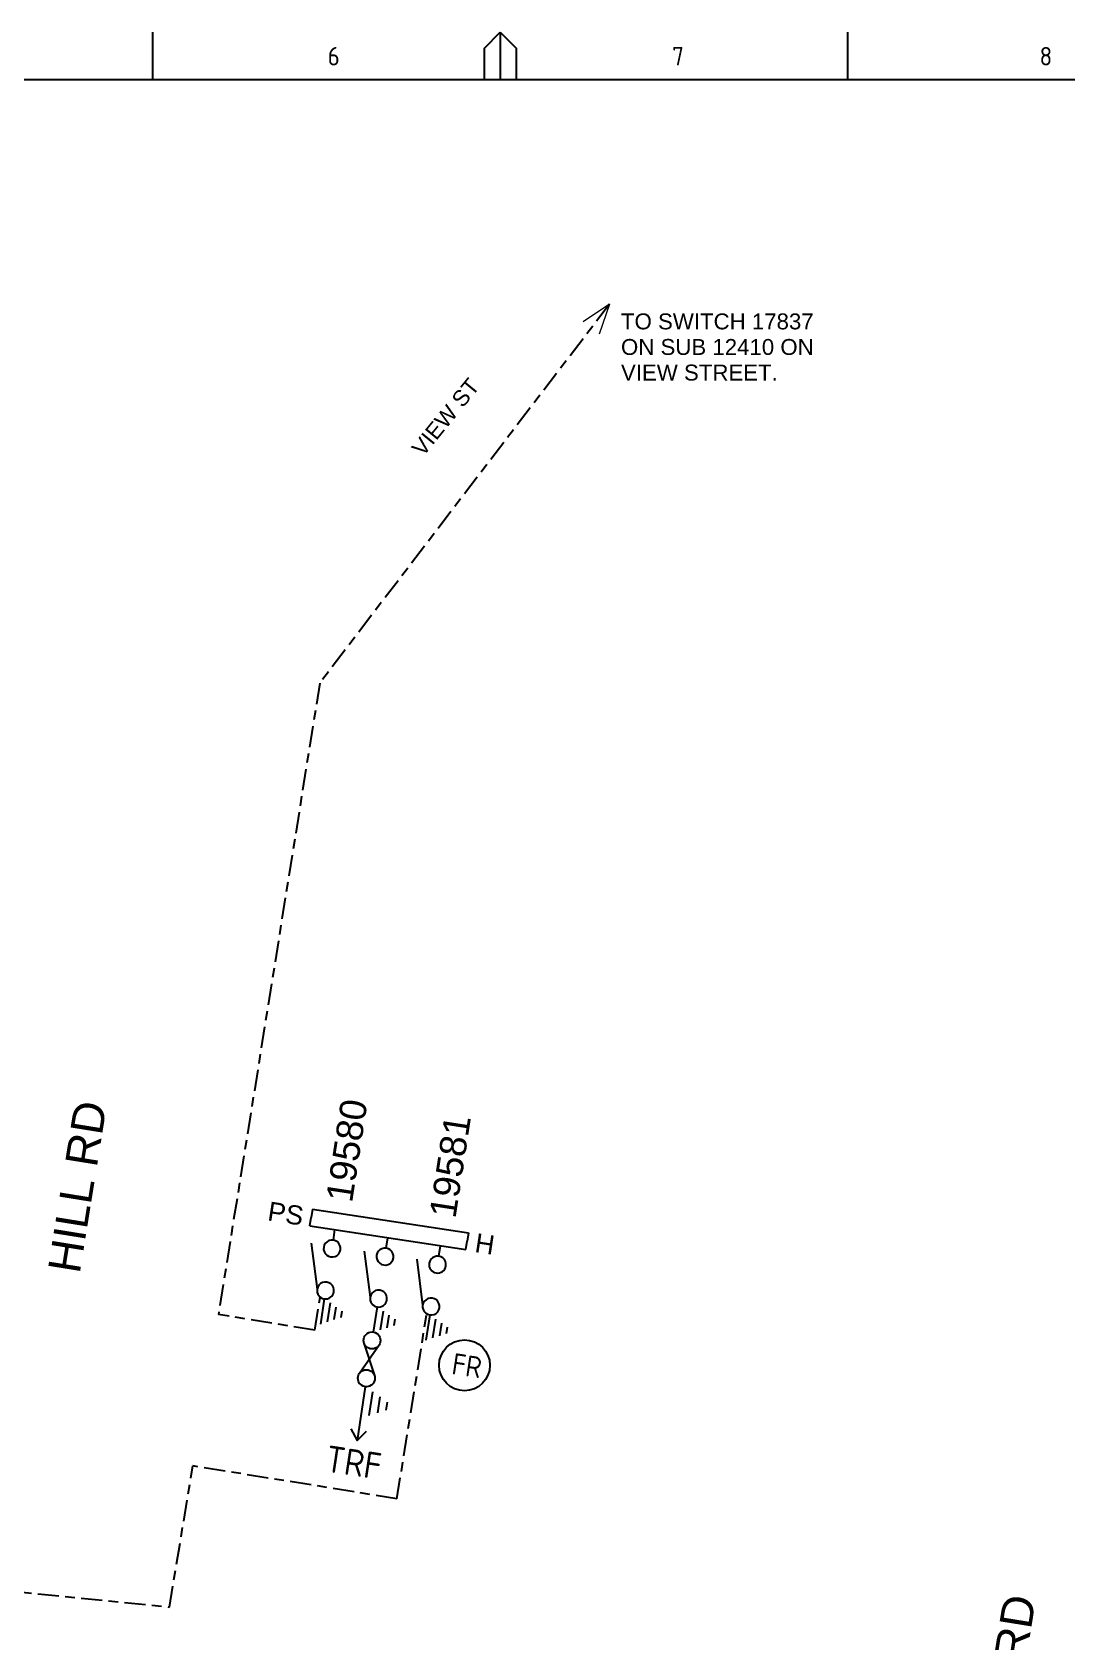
# Paper-space layout 's2 of 2' of a CAD drawing. Header units: metres. Extents: x -1806 to 17358, y -2633 to 1911.
# Drawn here: x 320 to 515.1, y 276.8 to 580.1 of the extents above; entities that cross this region are included whole.
import ezdxf
from ezdxf.enums import TextEntityAlignment as Align

# ---------------------------------------------------------------- set-up
doc = ezdxf.new("R2010")
doc.units = ezdxf.units.M
doc.linetypes.add('Cable Exist UG', pattern=[8.2, 4, -1.2, 1.8, -1.2])
doc.layers.get('0').update_dxf_attribs({"color": 6})
for name, color, linetype in [('_User_LV_Exist', 7, 'Continuous'), ('Equip_HV_EXT', 7, 'Continuous'), ('Mains_HV_EXT', 7, 'Continuous'), ('Notes', 7, 'Continuous')]:
    doc.layers.add(name, color=color, linetype=linetype)
doc.layers.add('Cadastre Roads_SP_EXT', color=9, linetype='Continuous', lineweight=5)
doc.styles.add('ARIAL', font='arial.ttf', dxfattribs={"height": 2})
doc.styles.add('iecISOCP', font='isocp.shx')
doc.styles.add('IESYMBOL1', font='isocp.shx')
doc.styles.get("Standard").update_dxf_attribs({"font": 'arial.ttf'})
doc.styles.add('SWG_LABEL', font='arial.ttf', dxfattribs={"height": 2})
doc.styles.add('SWITCH_LABEL', font='arial.ttf', dxfattribs={"height": 2.5})
doc.linetypes.add('Cable New UG', pattern='A,7,-0.25,["x",Standard,S=2,R=0,X=0.2,Y=-0.8],-2.1', length=9.35)

# ---------------------------------------------------------------- blocks, each defined once
blk = doc.blocks.new('SWG_FUSE_EXT')
for points in [[(1.15, 0.72), (4.04, -0.71)], [(1.16, -0.72), (4.04, 0.73)]]:
    blk.add_lwpolyline(points)
for centre in [(0.8, 0), (4.4, 0.01)]:
    blk.add_circle(centre, 0.8)
blk = doc.blocks.new('SWG_SAFELINK_SFU_EXT')
for p, q in [((7.5, 1.79), (8.1, 1.79)), ((15.33, 2.26), (16.08, 2.26)), ((6.9, 0.59), (8.7, 0.58)), ((7.2, 1.19), (8.4, 1.18)), ((14.2, 0.01), (19.32, 0.01)), ((14.57, 0.76), (16.82, 0.76)), ((14.95, 1.51), (16.45, 1.51)), ((1.6, -2.02), (5.8, -0.81)), ((6.6, -0.01), (9, -0.02))]:
    blk.add_line(p, q)
for points in [[(1, 0), (0, 0)], [(18.32, -0.74), (19.32, 0.01), (18.33, 0.76)]]:
    blk.add_lwpolyline(points)
for points in [[(1.8, -0.8, 1), (1.8, 0.8, 1)], [(5.8, -0.81, 1), (5.8, 0.79, 1)]]:
    blk.add_lwpolyline(points, format="xyb", close=True)
blk.add_blockref('SWG_FUSE_EXT', (9, -0.02))
at = {"style": 'SWITCH_LABEL', "flags": 8}
blk.add_attdef('ASSET_NUM', text='', height=2.5, rotation=179.9544, dxfattribs=at).set_placement((-3, 0), align=Align.MIDDLE_LEFT)
at = {"flags": 1}
blk.add_attdef('Z', (0, 0), '', height=0.2, dxfattribs=at)
at = {"flags": 9}
for tag, p in [('ACTUAL_STATUS', (0, -0.4)), ('CONSTRUCTED_VOLTAGE', (0, -0.6)), ('OPERATING_VOLTAGE', (0, -1)), ('ORIENTATION', (0, -1.2)), ('OWNED_BY', (0, -1.4)), ('NO_PHASES', (0, -0.8)), ('PARENT', (0, -1.6)), ('STATE', (0, -1.8)), ('SWITCH_TYPE', (0, -2)), ('STREETNAME', (0, -2.6)), ('SUBURB', (0, -2.8)), ('USAGE', (0, -2.2)), ('LOCATION', (0, -2.4)), ('NOTES', (0, -3))]:
    blk.add_attdef(tag, text='', height=0.2, dxfattribs=at).set_placement(p, align=Align.MIDDLE_LEFT)
at = {"style": 'SWITCH_LABEL', "flags": 9}
blk.add_attdef('STREET_CODE', text='', height=0.2, dxfattribs=at).set_placement((0, -0.2), align=Align.MIDDLE_LEFT)
blk = doc.blocks.new('SWG_SAFELINK_SU_EXT')
for p, q in [((7.5, 1.79), (8.1, 1.79)), ((6.9, 0.59), (8.7, 0.58)), ((7.2, 1.19), (8.4, 1.18)), ((1.6, -2.02), (5.8, -0.81)), ((6.6, -0.01), (9, -0.02))]:
    blk.add_line(p, q)
blk.add_lwpolyline([(1, 0), (0, 0)])
for points in [[(1.8, -0.8, 1), (1.8, 0.8, 1)], [(5.8, -0.81, 1), (5.8, 0.79, 1)]]:
    blk.add_lwpolyline(points, format="xyb", close=True)
at = {"style": 'SWITCH_LABEL', "flags": 8}
blk.add_attdef('ASSET_NUM', text='', height=2.5, rotation=179.9544, dxfattribs=at).set_placement((-1.6, -0.02), align=Align.MIDDLE_LEFT)
at = {"flags": 1}
blk.add_attdef('Z', (0, 0), '', height=0.2, dxfattribs=at)
at = {"flags": 9}
for tag, p in [('ACTUAL_STATUS', (0, -0.4)), ('CONSTRUCTED_VOLTAGE', (0, -0.6)), ('OPERATING_VOLTAGE', (0, -1)), ('ORIENTATION', (0, -1.2)), ('OWNED_BY', (0, -1.4)), ('NO_PHASES', (0, -0.8)), ('PARENT', (0, -1.6)), ('STATE', (0, -1.8)), ('SWITCH_TYPE', (0, -2)), ('STREETNAME', (0, -2.6)), ('SUBURB', (0, -2.8)), ('USAGE', (0, -2.2)), ('LOCATION', (0, -2.4)), ('NOTES', (0, -3))]:
    blk.add_attdef(tag, text='', height=0.2, dxfattribs=at).set_placement(p, align=Align.MIDDLE_LEFT)
at = {"style": 'SWITCH_LABEL', "flags": 9}
blk.add_attdef('STREET_CODE', text='', height=0.2, dxfattribs=at).set_placement((0, -0.2), align=Align.MIDDLE_LEFT)
blk = doc.blocks.new('FAULT_INDIC_SE')
blk.add_circle((0, 0), 2.4)
at = {"insert": (-1.15, 1), "char_height": 2, "width": 2.7042, "attachment_point": 1, "style": 'iecISOCP'}
blk.add_mtext('FR', dxfattribs=at)
blk = doc.blocks.new('SAFELINK_CFC_EXT')
for p, q in [((-1.6, 0), (-1.6, 14.86)), ((-1.6, 14.86), (-0.8, 14.86)), ((0, 14.86), (-0.8, 14.86)), ((0, 0), (0, 14.86)), ((-1.6, 0), (-0.8, 0)), ((0, 0), (-0.8, 0))]:
    blk.add_line(p, q)
at = {"rotation": 90}
blk.add_blockref('FAULT_INDIC_SE', (10.8, 16.38), dxfattribs=at)
for name, p in [('SWG_SAFELINK_SU_EXT', (0, 12.44)), ('SWG_SAFELINK_SFU_EXT', (0, 7.43)), ('SWG_SAFELINK_SU_EXT', (0, 2.38))]:
    blk.add_blockref(name, p)
at = {"style": 'IESYMBOL1'}
blk.add_text('TRF', height=2.5, rotation=89.9826, dxfattribs=at).set_placement((21.43, 7.44), align=Align.MIDDLE_CENTER)
at = {"style": 'ARIAL'}
blk.add_attdef('SWG_TYPE', text='', height=1.8, rotation=90, dxfattribs=at).set_placement((-0.8, 15.65), align=Align.MIDDLE_LEFT)
at = {"style": 'SWG_LABEL', "flags": 8}
for tag, p in [('ASSET_NUM3', (-2.68, 12.21)), ('ASSET_NUM2', (-2.68, 7.43)), ('ASSET_NUM1', (-2.68, 2.35))]:
    blk.add_attdef(tag, text='', height=2.5, rotation=179.9544, dxfattribs=at).set_placement(p, align=Align.MIDDLE_LEFT)
at = {"flags": 1}
blk.add_attdef('Z', (0, 0), '', height=0.2, rotation=90, dxfattribs=at)
at = {"style": 'ARIAL'}
blk.add_attdef('SUB_TYPE', text='', height=1.8, rotation=90, dxfattribs=at).set_placement((-0.8, -0.76), align=Align.MIDDLE_RIGHT)
blk = doc.blocks.new('A1_FRAME_TITLE')
at = {"layer": 'Notes', "linetype": 'Continuous'}
for p, q in [((351.17, 574.39), (351.17, 583.39)), ((413.67, 580.39), (416.67, 583.39)), ((416.67, 583.39), (416.67, 574.39)), ((416.67, 583.39), (419.67, 580.39)), ((482.19, 574.39), (482.19, 583.39)), ((413.67, 574.39), (413.67, 580.39)), ((419.67, 580.39), (419.67, 574.39))]:
    blk.add_line(p, q, dxfattribs=at)
at = {"layer": 'Notes', "color": 3, "linetype": 'Continuous', "flags": 128}
blk.add_lwpolyline([(844.88, 574.39), (149.5, 574.39)], dxfattribs=at)
blk.add_attdef('DRAFT_NUM', (9.35, 23.29), '', height=2.5, rotation=90)
at = {"layer": 'Notes', "color": 7, "style": 'iecISOCP'}
for s, p in [('6', (384.13, 577.12)), ('7', (449.08, 577.12)), ('8', (518.36, 577.12))]:
    blk.add_text(s, height=3.5, dxfattribs=at).set_placement(p)
at = {"layer": 'Notes', "color": 7, "style": 'iecISOCP', "flags": 8}
blk.add_attdef('VERSION_NO', text='', height=2.5, rotation=90, dxfattribs=at).set_placement((302.04, 43.81), align=Align.MIDDLE_CENTER)
at = {"layer": 'Notes', "color": 7, "style": 'iecISOCP'}
for tag, p in [('CAP_NO', (513.19, 43.46)), ('IE_NUM', (513.05, 37.81)), ('REF_No_1', (335.24, 32.31)), ('REF_1', (362.52, 32.31)), ('GEN_WO', (441.71, 31.76)), ('HV_SWITCH', (513.46, 32.16)), ('REF_No_2', (335.24, 26.31)), ('REF_2', (362.52, 26.31)), ('OH_WO', (441.71, 25.81)), ('UBD_REF', (513.05, 25.83)), ('REF_No_3', (335.24, 20.31)), ('REF_3', (362.52, 20.31)), ('UG_WO', (441.71, 20.05)), ('GIS_MAP_No', (513.05, 20.04)), ('REF_No_4', (335.24, 14.31)), ('REF_4', (362.52, 14.31)), ('SUB_WO', (441.71, 13.81)), ('HV_OP_DIAG', (513.33, 14.2)), ('LGA', (512.95, 7.78))]:
    blk.add_attdef(tag, p, '', height=2.5, dxfattribs=at)
at = {"layer": 'Notes', "style": 'iecISOCP'}
for tag, p in [('T1', (684.37, 39.47)), ('T2', (684.37, 34.35)), ('T3', (684.37, 28.92)), ('T4', (684.37, 23.66)), ('T5', (684.37, 18.23)), ('T6', (684.37, 12.97))]:
    blk.add_attdef(tag, text='', height=3.5, dxfattribs=at).set_placement(p, align=Align.CENTER)
at = {"layer": 'Notes', "color": 7, "style": 'iecISOCP'}
for tag, p in [('scale', (567.76, 33.27)), ('DRAWN', (567.76, 24.93)), ('DATE', (567.76, 16.88)), ('CHD', (567.76, 8.37)), ('DESIGN', (605.62, 9.15))]:
    blk.add_attdef(tag, text='', height=2.5, dxfattribs=at).set_placement(p, align=Align.CENTER)
at = {"layer": 'Notes', "color": 4, "style": 'iecISOCP'}
blk.add_attdef('NUM', text='', height=7, dxfattribs=at).set_placement((812.88, 20.12), align=Align.MIDDLE_CENTER)
at = {"layer": 'Notes', "color": 1, "style": 'iecISOCP'}
blk.add_attdef('REV', text='', height=5, dxfattribs=at).set_placement((840.57, 17.1), align=Align.CENTER)
at = {"layer": 'Notes', "color": 7, "style": 'iecISOCP'}
for tag, p in [('NS', (811.23, 8.12)), ('SHTS', (825.93, 8.12))]:
    blk.add_attdef(tag, text='', height=2.5, dxfattribs=at).set_placement(p, align=Align.MIDDLE)
at = {"layer": 'Notes', "style": 'iecISOCP'}
blk.add_attdef('ExportID', (-11.47, 2.39), '', height=2.5, dxfattribs=at)
at = {"layer": 'Notes', "style": 'iecISOCP', "flags": 1}
for tag, p in [('ProjectType', (-6.37, -26.8)), ('ProjectNumber', (3.01, -26.82)), ('DrawingNumber', (14.96, -26.8)), ('ProjectDescription', (27.02, -26.83)), ('ExportDate', (39.74, -26.79)), ('ExportUserName', (48.61, -26.8)), ('DesignerCompanyName', (60.94, -26.79)), ('ExportAreaOfInterest', (76.55, -26.81)), ('GIS_SUCCESS', (91.45, -26.78)), ('CAD_SUCCESS', (101.24, -26.78)), ('DEPOTCODE', (111.56, -26.88)), ('ExportCategories', (119.53, -26.8)), ('Comments', (133.84, -26.88))]:
    blk.add_attdef(tag, p, '', height=1, dxfattribs=at)

psp = doc.layouts.new('s2 of 2')

# ---------------------------------------------------------------- linework, layer by layer
at = {"layer": '_User_LV_Exist', "color": 7, "linetype": 'Cable Exist UG', "flags": 128}
for points in [[(373.33, 335.53), (374.32, 341.68)], [(373.33, 335.53), (355.14, 338.46)], [(388.8, 303.73), (394.38, 338.37)], [(388.8, 303.73), (350.31, 309.93)]]:
    psp.add_lwpolyline(points, dxfattribs=at)
at = {"layer": 'Mains_HV_EXT', "linetype": 'Cable Exist UG'}
for points in [[(428.86, 528.86), (374.24, 457.45), (355.14, 338.46)], [(377.37, 357.85), (377.37, 357.85)], [(183.07, 237.12), (279.53, 248.75), (288.46, 289.1), (345.91, 283.33), (350.31, 309.93)]]:
    psp.add_lwpolyline(points, dxfattribs=at)
at = {"layer": 'Notes', "color": 7, "lineweight": 0}
for q in [(423.92, 525.53), (426.93, 523.22)]:
    psp.add_line((428.86, 528.86), q, dxfattribs=at)

# ---------------------------------------------------------------- block references
at = {"layer": 'Equip_HV_EXT', "linetype": 'Cable New UG'}
ref = psp.add_blockref('SAFELINK_CFC_EXT', (372.4, 355.18), dxfattribs=dict(at, xscale=2, yscale=2, zscale=2, rotation=261.3299015219983))
ref.add_attrib('ASSET_NUM1', '19580', dxfattribs={"layer": '0', "height": 5, "rotation": 81.2843, "style": 'SWG_LABEL'}).set_placement((377.86, 359.77), align=Align.MIDDLE_LEFT)
ref.add_attrib('ASSET_NUM3', '19581', dxfattribs={"layer": '0', "height": 5, "rotation": 81.2843, "style": 'SWG_LABEL'}).set_placement((397.35, 356.8), align=Align.MIDDLE_LEFT)
ref.add_attrib('SUB_TYPE', 'PS', dxfattribs={"layer": '0', "height": 3.6, "rotation": 351.3299, "style": 'ARIAL'}).set_placement((371.15, 356.99), align=Align.MIDDLE_RIGHT)
ref.add_attrib('SWG_TYPE', 'H', dxfattribs={"layer": '0', "height": 3.6, "rotation": 351.3299, "style": 'ARIAL'}).set_placement((403.58, 352.04), align=Align.MIDDLE_LEFT)
at = {"layer": 'Notes'}
psp.add_blockref('A1_FRAME_TITLE', (-8.39, -3.26), dxfattribs=at)

# ---------------------------------------------------------------- texts
at = {"layer": 'Cadastre Roads_SP_EXT'}
for s, height, rotation, p in [('VIEW ST', 3, 50.8, (393.69, 499.98)), ('HILL RD', 6.075, 80.849, (328.96, 345.99)), ('HILL RD', 6.075, 80.849, (504.13, 252.92))]:
    psp.add_text(s, height=height, rotation=rotation, dxfattribs=at).set_placement(p)
at = {"layer": 'Notes', "color": 7, "lineweight": 0}
for s, p in [('TO SWITCH 17837', (431.04, 524.13)), ('ON SUB 12410 ON', (431.04, 519.31)), ('VIEW STREET.', (431.04, 514.49))]:
    psp.add_text(s, height=3, dxfattribs=at).set_placement(p)

doc.saveas('drawing.dxf')
